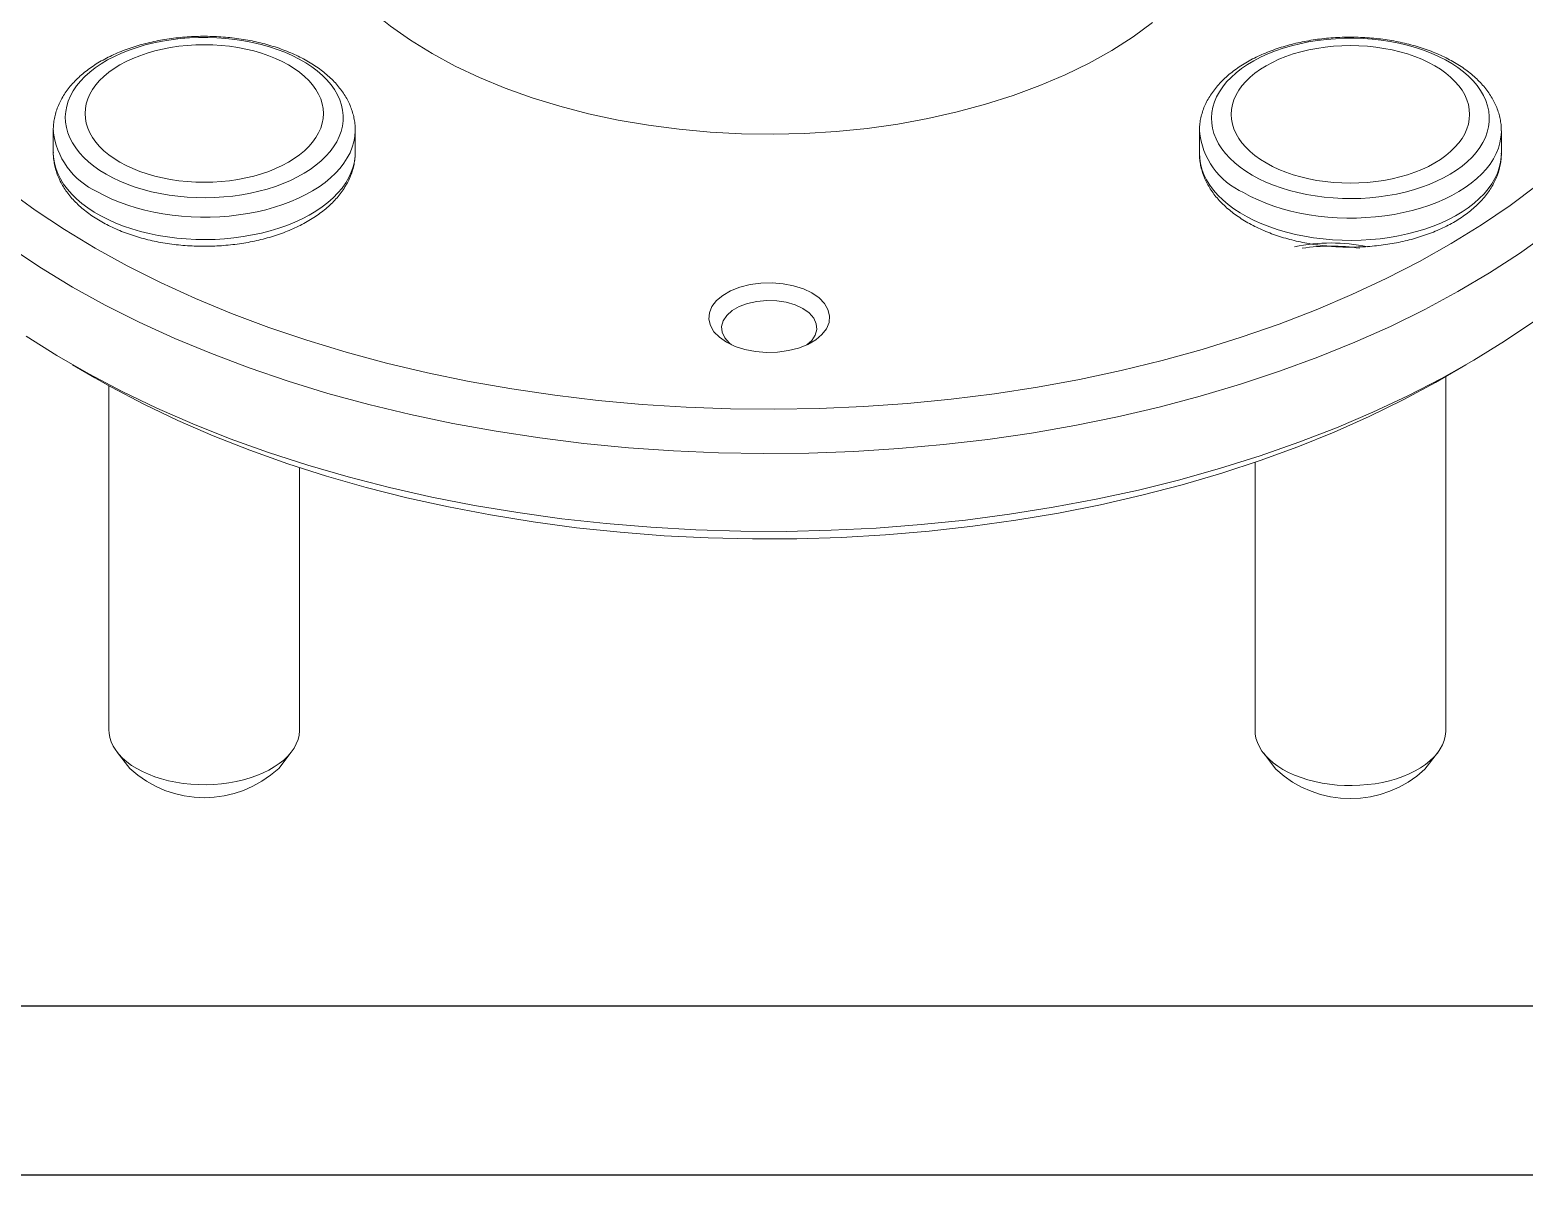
# Model space of a CAD drawing. Header units: millimetres. Extents: x 2429 to 2877, y 1091 to 1407.
# Drawn here: x 2482.2 to 2576.3, y 1091 to 1163.1 of the extents above; entities that cross this region are included whole.
import ezdxf

# ---------------------------------------------------------------- set-up
doc = ezdxf.new("R2010")
doc.units = ezdxf.units.MM
doc.linetypes.add('ACAD_ISO05W100', pattern=[33, 24, -3, 0, -3, 0, -3])
doc.layers.add('AM_BOR', color=2, linetype='ACAD_ISO05W100', lineweight=35)

# ---------------------------------------------------------------- blocks, each defined once
blk = doc.blocks.new('A3 ZTL')
blk.add_line((19.569, 9.785), (401.174, 9.785))
at = {"layer": 'AM_BOR', "color": 135, "linetype": 'Continuous', "lineweight": 25}
blk.add_line((410.959, 0), (0, 0), dxfattribs=at)

msp = doc.modelspace()

# ---------------------------------------------------------------- linework, layer by layer
at = {"color": 7, "linetype": 'Continuous', "lineweight": 15}
for p, q in [((2483.719, 1156.776), (2483.719, 1155.372)), ((2502.719, 1155.372), (2502.719, 1156.776)), ((2555.847, 1156.724), (2555.847, 1155.32)), ((2574.847, 1155.32), (2574.847, 1156.724)), ((2484.925, 1142.003), (2486.34, 1141.187)), ((2571.206, 1141.187), (2572.621, 1142.003)), ((2487.219, 1140.691), (2487.219, 1119.036)), ((2571.347, 1118.984), (2571.347, 1141.294)), ((2499.219, 1119.036), (2499.219, 1135.54)), ((2559.347, 1135.877), (2559.347, 1118.984)), ((2487.742, 1117.622), (2488.532, 1116.602)), ((2497.906, 1116.602), (2498.696, 1117.622)), ((2559.869, 1117.57), (2560.66, 1116.549)), ((2570.033, 1116.549), (2570.824, 1117.57))]:
    msp.add_line(p, q, dxfattribs=at)
at = {"color": 8, "linetype": 'Continuous', "lineweight": 15, "flags": 128}
for points in [[(2507.56, 1161.594), (2506.204, 1162.43), (2504.947, 1163.316), (2503.795, 1164.248), (2502.751, 1165.222), (2501.821, 1166.234), (2501.009, 1167.279), (2500.319, 1168.353), (2499.753, 1169.45), (2499.314, 1170.567), (2499.003, 1171.698), (2498.823, 1172.839), (2498.774, 1173.983), (2498.856, 1175.128), (2499.069, 1176.266), (2499.412, 1177.394), (2499.883, 1178.507), (2500.48, 1179.599), (2501.201, 1180.666), (2502.043, 1181.703), (2503.001, 1182.705), (2503.84, 1183.472)], [(2552.897, 1163.545), (2551.666, 1162.647), (2550.334, 1161.798), (2548.908, 1161.002), (2547.395, 1160.262), (2545.799, 1159.581), (2544.13, 1158.963), (2542.393, 1158.409), (2540.596, 1157.923), (2538.748, 1157.507), (2536.857, 1157.162), (2534.93, 1156.89), (2532.976, 1156.692), (2531.003, 1156.57), (2529.021, 1156.522), (2527.038, 1156.551), (2525.062, 1156.655), (2523.103, 1156.834), (2521.168, 1157.087), (2519.267, 1157.414), (2517.407, 1157.813), (2515.597, 1158.281), (2513.845, 1158.818), (2512.158, 1159.42), (2510.543, 1160.086), (2509.008, 1160.812), (2507.56, 1161.594)], [(2502.719, 1156.78), (2502.719, 1156.733), (2502.695, 1156.385), (2502.633, 1156.039), (2502.533, 1155.696), (2502.395, 1155.357), (2502.221, 1155.024), (2502.01, 1154.698), (2501.764, 1154.38), (2501.484, 1154.072), (2501.17, 1153.775), (2500.824, 1153.49), (2500.448, 1153.218), (2500.042, 1152.96), (2499.609, 1152.718), (2499.15, 1152.492), (2498.668, 1152.284), (2498.163, 1152.093), (2497.639, 1151.922), (2497.097, 1151.77), (2496.539, 1151.638), (2495.968, 1151.526), (2495.385, 1151.436), (2494.794, 1151.368), (2494.197, 1151.321), (2493.596, 1151.296), (2492.993, 1151.293), (2492.391, 1151.313), (2491.792, 1151.354), (2491.2, 1151.417), (2490.615, 1151.502), (2490.041, 1151.608), (2489.479, 1151.735), (2488.933, 1151.882), (2488.404, 1152.049), (2487.894, 1152.234), (2487.406, 1152.438), (2486.941, 1152.66), (2486.501, 1152.898)], [(2574.847, 1156.728), (2574.846, 1156.68), (2574.822, 1156.333), (2574.76, 1155.986), (2574.66, 1155.643), (2574.523, 1155.304), (2574.349, 1154.971), (2574.138, 1154.645), (2573.892, 1154.327), (2573.611, 1154.019), (2573.298, 1153.722), (2572.952, 1153.437), (2572.575, 1153.165), (2572.17, 1152.908), (2571.737, 1152.666), (2571.278, 1152.44), (2570.796, 1152.231), (2570.291, 1152.041), (2569.767, 1151.869), (2569.224, 1151.717), (2568.667, 1151.585), (2568.095, 1151.474), (2567.513, 1151.384), (2566.922, 1151.315), (2566.325, 1151.269), (2565.723, 1151.244), (2565.121, 1151.241), (2564.519, 1151.26), (2563.92, 1151.302), (2563.327, 1151.365), (2562.743, 1151.45), (2562.168, 1151.556), (2561.607, 1151.682), (2561.061, 1151.829), (2560.532, 1151.996), (2560.022, 1152.182), (2559.534, 1152.386), (2559.069, 1152.608), (2558.629, 1152.846)], [(2483.719, 1155.372), (2483.734, 1155.068), (2483.786, 1154.721), (2483.877, 1154.377), (2484.005, 1154.037), (2484.17, 1153.702), (2484.372, 1153.374), (2484.609, 1153.055), (2484.881, 1152.744), (2485.187, 1152.444), (2485.524, 1152.156), (2485.893, 1151.881), (2486.292, 1151.619), (2486.718, 1151.373), (2487.17, 1151.143), (2487.647, 1150.93), (2488.146, 1150.735), (2488.666, 1150.559), (2489.204, 1150.402), (2489.758, 1150.265), (2490.326, 1150.149), (2490.906, 1150.053), (2491.495, 1149.979), (2492.091, 1149.927), (2492.692, 1149.897), (2493.294, 1149.888), (2493.897, 1149.902), (2494.496, 1149.938), (2495.091, 1149.996), (2495.678, 1150.075), (2496.255, 1150.176), (2496.82, 1150.297), (2497.37, 1150.439), (2497.903, 1150.601), (2498.418, 1150.782), (2498.912, 1150.982), (2499.383, 1151.199), (2499.829, 1151.433), (2500.248, 1151.683), (2500.64, 1151.948), (2501.001, 1152.227), (2501.331, 1152.518), (2501.628, 1152.821), (2501.891, 1153.134), (2502.12, 1153.456), (2502.313, 1153.786), (2502.469, 1154.122), (2502.587, 1154.463), (2502.668, 1154.808), (2502.711, 1155.155), (2502.719, 1155.372)], [(2555.847, 1155.32), (2555.861, 1155.016), (2555.914, 1154.669), (2556.004, 1154.325), (2556.132, 1153.985), (2556.298, 1153.65), (2556.499, 1153.322), (2556.737, 1153.002), (2557.009, 1152.692), (2557.314, 1152.392), (2557.652, 1152.103), (2558.021, 1151.828), (2558.419, 1151.567), (2558.846, 1151.321), (2559.298, 1151.091), (2559.775, 1150.878), (2560.274, 1150.683), (2560.794, 1150.507), (2561.332, 1150.35), (2561.886, 1150.213), (2562.454, 1150.096), (2563.034, 1150.001), (2563.623, 1149.927), (2564.219, 1149.874), (2564.819, 1149.844), (2565.422, 1149.836), (2566.024, 1149.85), (2566.624, 1149.885), (2567.218, 1149.943), (2567.805, 1150.023), (2568.382, 1150.123), (2568.947, 1150.245), (2569.498, 1150.387), (2570.031, 1150.549), (2570.546, 1150.73), (2571.04, 1150.93), (2571.511, 1151.147), (2571.957, 1151.381), (2572.376, 1151.631), (2572.767, 1151.896), (2573.129, 1152.174), (2573.459, 1152.466), (2573.756, 1152.768), (2574.019, 1153.081), (2574.248, 1153.403), (2574.44, 1153.733), (2574.596, 1154.069), (2574.715, 1154.41), (2574.796, 1154.755), (2574.839, 1155.102), (2574.847, 1155.32)]]:
    msp.add_lwpolyline(points, dxfattribs=at)
at = {"color": 7, "linetype": 'Continuous', "lineweight": 15, "flags": 128}
for points in [[(2487.037, 1154), (2487.459, 1153.772), (2487.906, 1153.56), (2488.377, 1153.366), (2488.869, 1153.191), (2489.379, 1153.034), (2489.907, 1152.898), (2490.449, 1152.781), (2491.003, 1152.686), (2491.567, 1152.612), (2492.138, 1152.56), (2492.713, 1152.53), (2493.291, 1152.522), (2493.869, 1152.535), (2494.444, 1152.571), (2495.013, 1152.629), (2495.575, 1152.708), (2496.126, 1152.809), (2496.664, 1152.93), (2497.188, 1153.071), (2497.694, 1153.233), (2498.181, 1153.413), (2498.646, 1153.611), (2499.087, 1153.827), (2499.502, 1154.059), (2499.89, 1154.306), (2500.249, 1154.568), (2500.577, 1154.843), (2500.873, 1155.13), (2501.136, 1155.427), (2501.363, 1155.734), (2501.556, 1156.048), (2501.711, 1156.37), (2501.83, 1156.696), (2501.911, 1157.027), (2501.954, 1157.36), (2501.959, 1157.693), (2501.925, 1158.027), (2501.854, 1158.358), (2501.745, 1158.686), (2501.598, 1159.008), (2501.415, 1159.325), (2501.196, 1159.634), (2500.942, 1159.934), (2500.654, 1160.223), (2500.334, 1160.501), (2499.983, 1160.766), (2499.602, 1161.017), (2499.193, 1161.253), (2498.758, 1161.473), (2498.299, 1161.676), (2497.818, 1161.861), (2497.316, 1162.027), (2496.797, 1162.173), (2496.262, 1162.3), (2495.713, 1162.405), (2495.154, 1162.49), (2494.587, 1162.553), (2494.013, 1162.594), (2493.436, 1162.614), (2492.858, 1162.611), (2492.281, 1162.586), (2491.709, 1162.539), (2491.143, 1162.471), (2490.586, 1162.381), (2490.041, 1162.27), (2489.51, 1162.138), (2488.994, 1161.987), (2488.498, 1161.816), (2488.022, 1161.627), (2487.569, 1161.42), (2487.14, 1161.196), (2486.738, 1160.956), (2486.364, 1160.701), (2486.021, 1160.433), (2485.709, 1160.152), (2485.429, 1159.86), (2485.184, 1159.557), (2484.974, 1159.246), (2484.8, 1158.928), (2484.662, 1158.604), (2484.563, 1158.275), (2484.501, 1157.943), (2484.477, 1157.61), (2484.491, 1157.276), (2484.544, 1156.944), (2484.634, 1156.614), (2484.762, 1156.289), (2484.927, 1155.969), (2485.128, 1155.656), (2485.365, 1155.352), (2485.636, 1155.057), (2485.94, 1154.773), (2486.276, 1154.501), (2486.642, 1154.243), (2487.037, 1154)], [(2559.165, 1153.947), (2559.587, 1153.719), (2560.034, 1153.508), (2560.505, 1153.314), (2560.996, 1153.138), (2561.507, 1152.982), (2562.034, 1152.845), (2562.576, 1152.729), (2563.13, 1152.634), (2563.694, 1152.56), (2564.265, 1152.508), (2564.841, 1152.477), (2565.419, 1152.469), (2565.997, 1152.483), (2566.571, 1152.519), (2567.141, 1152.576), (2567.702, 1152.656), (2568.254, 1152.756), (2568.792, 1152.877), (2569.316, 1153.019), (2569.822, 1153.18), (2570.308, 1153.361), (2570.773, 1153.559), (2571.214, 1153.775), (2571.63, 1154.007), (2572.018, 1154.254), (2572.377, 1154.516), (2572.705, 1154.791), (2573.001, 1155.077), (2573.263, 1155.375), (2573.491, 1155.681), (2573.683, 1155.996), (2573.839, 1156.317), (2573.958, 1156.644), (2574.039, 1156.975), (2574.082, 1157.307), (2574.086, 1157.641), (2574.053, 1157.974), (2573.982, 1158.305), (2573.872, 1158.633), (2573.726, 1158.956), (2573.543, 1159.273), (2573.324, 1159.581), (2573.07, 1159.881), (2572.782, 1160.171), (2572.462, 1160.449), (2572.11, 1160.714), (2571.73, 1160.965), (2571.321, 1161.201), (2570.886, 1161.421), (2570.427, 1161.623), (2569.945, 1161.808), (2569.444, 1161.974), (2568.925, 1162.121), (2568.39, 1162.247), (2567.841, 1162.353), (2567.282, 1162.438), (2566.714, 1162.501), (2566.141, 1162.542), (2565.563, 1162.561), (2564.985, 1162.559), (2564.409, 1162.534), (2563.836, 1162.487), (2563.271, 1162.419), (2562.714, 1162.329), (2562.169, 1162.218), (2561.637, 1162.086), (2561.122, 1161.935), (2560.626, 1161.764), (2560.15, 1161.574), (2559.696, 1161.367), (2559.268, 1161.143), (2558.866, 1160.903), (2558.492, 1160.649), (2558.149, 1160.38), (2557.836, 1160.099), (2557.557, 1159.807), (2557.312, 1159.505), (2557.102, 1159.194), (2556.927, 1158.876), (2556.79, 1158.552), (2556.69, 1158.223), (2556.628, 1157.891), (2556.604, 1157.558), (2556.619, 1157.224), (2556.671, 1156.892), (2556.762, 1156.562), (2556.89, 1156.237), (2557.055, 1155.917), (2557.256, 1155.604), (2557.492, 1155.299), (2557.763, 1155.004), (2558.067, 1154.721), (2558.403, 1154.449), (2558.77, 1154.191), (2559.165, 1153.947)], [(2498.522, 1160.883), (2498.887, 1160.657), (2499.223, 1160.417), (2499.528, 1160.163), (2499.801, 1159.897), (2500.041, 1159.621), (2500.246, 1159.335), (2500.415, 1159.042), (2500.548, 1158.742), (2500.643, 1158.438), (2500.7, 1158.131), (2500.719, 1157.822), (2500.7, 1157.513), (2500.643, 1157.206), (2500.548, 1156.902), (2500.415, 1156.602), (2500.246, 1156.309), (2500.041, 1156.023), (2499.801, 1155.747), (2499.528, 1155.481), (2499.223, 1155.227), (2498.887, 1154.987), (2498.522, 1154.76), (2498.13, 1154.55), (2497.713, 1154.356), (2497.274, 1154.18), (2496.813, 1154.022), (2496.335, 1153.884), (2495.84, 1153.765), (2495.332, 1153.668), (2494.813, 1153.591), (2494.286, 1153.536), (2493.754, 1153.503), (2493.219, 1153.492), (2492.684, 1153.503), (2492.152, 1153.536), (2491.625, 1153.591), (2491.106, 1153.668), (2490.598, 1153.765), (2490.103, 1153.884), (2489.625, 1154.022), (2489.164, 1154.18), (2488.724, 1154.356), (2488.307, 1154.55), (2487.916, 1154.76), (2487.551, 1154.987), (2487.215, 1155.227), (2486.91, 1155.481), (2486.636, 1155.747), (2486.397, 1156.023), (2486.192, 1156.309), (2486.023, 1156.602), (2485.89, 1156.902), (2485.795, 1157.206), (2485.738, 1157.513), (2485.719, 1157.822), (2485.738, 1158.131), (2485.795, 1158.438), (2485.89, 1158.742), (2486.023, 1159.042), (2486.192, 1159.335), (2486.397, 1159.621), (2486.636, 1159.897), (2486.91, 1160.163), (2487.215, 1160.417), (2487.551, 1160.657), (2487.916, 1160.883), (2488.307, 1161.094), (2488.724, 1161.288), (2489.164, 1161.464), (2489.625, 1161.622), (2490.103, 1161.76), (2490.598, 1161.879), (2491.106, 1161.976), (2491.625, 1162.053), (2492.152, 1162.108), (2492.684, 1162.141), (2493.219, 1162.152), (2493.754, 1162.141), (2494.286, 1162.108), (2494.813, 1162.053), (2495.332, 1161.976), (2495.84, 1161.879), (2496.335, 1161.76), (2496.813, 1161.622), (2497.274, 1161.464), (2497.713, 1161.288), (2498.13, 1161.094), (2498.522, 1160.883)], [(2570.65, 1160.831), (2571.015, 1160.605), (2571.351, 1160.364), (2571.656, 1160.11), (2571.929, 1159.845), (2572.169, 1159.568), (2572.374, 1159.283), (2572.543, 1158.989), (2572.675, 1158.69), (2572.77, 1158.386), (2572.828, 1158.078), (2572.847, 1157.77), (2572.828, 1157.461), (2572.77, 1157.153), (2572.675, 1156.849), (2572.543, 1156.55), (2572.374, 1156.256), (2572.169, 1155.971), (2571.929, 1155.695), (2571.656, 1155.429), (2571.351, 1155.175), (2571.015, 1154.934), (2570.65, 1154.708), (2570.258, 1154.497), (2569.841, 1154.303), (2569.401, 1154.127), (2568.941, 1153.97), (2568.462, 1153.831), (2567.968, 1153.713), (2567.46, 1153.615), (2566.941, 1153.539), (2566.414, 1153.484), (2565.882, 1153.451), (2565.347, 1153.44), (2564.812, 1153.451), (2564.279, 1153.484), (2563.752, 1153.539), (2563.234, 1153.615), (2562.726, 1153.713), (2562.231, 1153.831), (2561.752, 1153.97), (2561.292, 1154.127), (2560.852, 1154.303), (2560.435, 1154.497), (2560.043, 1154.708), (2559.679, 1154.934), (2559.343, 1155.175), (2559.037, 1155.429), (2558.764, 1155.695), (2558.524, 1155.971), (2558.32, 1156.256), (2558.15, 1156.55), (2558.018, 1156.849), (2557.923, 1157.153), (2557.866, 1157.461), (2557.847, 1157.77), (2557.866, 1158.078), (2557.923, 1158.386), (2558.018, 1158.69), (2558.15, 1158.989), (2558.32, 1159.283), (2558.524, 1159.568), (2558.764, 1159.845), (2559.037, 1160.11), (2559.343, 1160.364), (2559.679, 1160.605), (2560.043, 1160.831), (2560.435, 1161.042), (2560.852, 1161.236), (2561.292, 1161.412), (2561.752, 1161.57), (2562.231, 1161.708), (2562.726, 1161.826), (2563.234, 1161.924), (2563.752, 1162), (2564.279, 1162.055), (2564.812, 1162.088), (2565.347, 1162.099), (2565.882, 1162.088), (2566.414, 1162.055), (2566.941, 1162), (2567.46, 1161.924), (2567.968, 1161.826), (2568.462, 1161.708), (2568.941, 1161.57), (2569.401, 1161.412), (2569.841, 1161.236), (2570.258, 1161.042), (2570.65, 1160.831)], [(2480.855, 1152.995), (2482.587, 1151.731), (2484.419, 1150.514), (2486.347, 1149.348)], [(2486.347, 1149.348), (2488.366, 1148.235), (2490.474, 1147.178), (2492.664, 1146.178), (2494.933, 1145.238), (2497.274, 1144.36), (2499.684, 1143.546), (2502.157, 1142.797), (2504.688, 1142.116), (2507.271, 1141.504), (2509.9, 1140.961), (2512.571, 1140.49), (2515.276, 1140.091), (2518.011, 1139.765), (2520.768, 1139.513), (2523.544, 1139.335), (2526.33, 1139.232), (2529.122, 1139.204), (2531.913, 1139.25), (2534.697, 1139.372), (2537.469, 1139.569), (2540.222, 1139.839), (2542.949, 1140.184), (2545.647, 1140.601), (2548.307, 1141.09), (2550.925, 1141.65), (2553.496, 1142.28), (2556.012, 1142.978), (2558.47, 1143.743), (2560.864, 1144.573), (2563.188, 1145.467), (2565.437, 1146.422), (2567.607, 1147.437), (2569.693, 1148.508), (2571.69, 1149.635), (2573.595, 1150.814), (2575.402, 1152.042), (2577.108, 1153.318)], [(2577.78, 1150.283), (2575.987, 1149.009), (2574.095, 1147.784), (2572.108, 1146.61), (2570.03, 1145.49), (2567.865, 1144.426), (2565.617, 1143.421), (2563.292, 1142.476), (2560.895, 1141.594), (2558.43, 1140.776), (2555.902, 1140.024), (2553.318, 1139.34), (2550.682, 1138.724), (2548, 1138.18), (2545.277, 1137.707), (2542.52, 1137.306), (2539.734, 1136.979), (2536.924, 1136.726), (2534.098, 1136.548), (2531.26, 1136.444), (2528.418, 1136.416), (2525.576, 1136.463), (2522.74, 1136.585), (2519.918, 1136.782), (2517.114, 1137.054), (2514.334, 1137.399), (2511.585, 1137.818), (2508.872, 1138.309), (2506.201, 1138.872), (2503.577, 1139.504), (2501.006, 1140.205), (2498.494, 1140.974), (2496.045, 1141.808), (2493.666, 1142.706), (2491.36, 1143.667), (2489.132, 1144.687), (2486.988, 1145.765), (2484.932, 1146.899)], [(2484.932, 1146.899), (2482.969, 1148.085), (2481.101, 1149.323)], [(2526.086, 1143.425), (2525.638, 1143.736), (2525.297, 1144.09), (2525.074, 1144.474), (2524.977, 1144.875), (2525.009, 1145.279), (2525.17, 1145.673), (2525.453, 1146.043), (2525.85, 1146.377), (2526.345, 1146.664), (2526.924, 1146.892), (2527.565, 1147.056), (2528.248, 1147.149), (2528.949, 1147.167), (2529.643, 1147.111), (2530.308, 1146.983), (2530.921, 1146.786), (2531.46, 1146.527), (2531.908, 1146.216), (2532.249, 1145.862), (2532.472, 1145.478), (2532.569, 1145.077), (2532.537, 1144.673), (2532.376, 1144.279), (2532.093, 1143.908), (2531.697, 1143.574), (2531.201, 1143.288), (2530.622, 1143.059), (2529.981, 1142.896), (2529.298, 1142.803), (2528.598, 1142.785), (2527.903, 1142.84), (2527.238, 1142.969), (2526.626, 1143.166), (2526.086, 1143.425)], [(2531.144, 1143.262), (2531.446, 1143.536), (2531.671, 1143.874), (2531.769, 1144.232), (2531.736, 1144.594), (2531.574, 1144.943), (2531.289, 1145.266), (2530.894, 1145.547), (2530.407, 1145.775), (2529.848, 1145.939), (2529.242, 1146.033), (2528.616, 1146.052), (2527.997, 1145.995), (2527.411, 1145.866), (2526.885, 1145.669), (2526.442, 1145.413), (2526.1, 1145.109), (2525.875, 1144.771), (2525.777, 1144.413), (2525.81, 1144.052), (2525.972, 1143.702), (2526.257, 1143.379), (2526.402, 1143.262)], [(2482.023, 1143.799), (2483.939, 1142.586), (2485.949, 1141.426), (2488.05, 1140.319), (2490.236, 1139.27), (2492.503, 1138.28), (2494.847, 1137.35), (2497.261, 1136.484), (2499.743, 1135.682), (2502.285, 1134.947), (2504.883, 1134.28), (2507.531, 1133.682), (2510.223, 1133.156), (2512.955, 1132.701), (2515.72, 1132.318), (2518.513, 1132.01), (2521.327, 1131.775), (2524.157, 1131.615), (2526.996, 1131.531), (2529.839, 1131.521), (2532.68, 1131.587), (2535.513, 1131.728), (2538.332, 1131.944), (2541.13, 1132.234), (2543.902, 1132.598), (2546.643, 1133.035), (2549.346, 1133.544), (2552.006, 1134.124), (2554.617, 1134.774), (2557.174, 1135.492), (2559.67, 1136.277), (2562.102, 1137.128), (2564.464, 1138.041), (2566.751, 1139.017), (2568.958, 1140.052), (2571.08, 1141.144), (2573.113, 1142.291), (2575.054, 1143.491), (2576.896, 1144.741)], [(2571.206, 1141.187), (2570.703, 1140.899), (2568.661, 1139.8), (2566.532, 1138.757), (2564.322, 1137.772), (2562.035, 1136.847), (2559.675, 1135.985), (2557.249, 1135.187), (2554.761, 1134.455), (2552.217, 1133.791), (2549.622, 1133.196), (2546.982, 1132.671), (2544.302, 1132.218), (2541.589, 1131.837), (2538.848, 1131.529), (2536.085, 1131.296), (2533.307, 1131.137), (2530.518, 1131.052), (2527.726, 1131.043), (2524.936, 1131.108), (2522.154, 1131.249), (2519.387, 1131.464), (2516.64, 1131.753), (2513.919, 1132.116), (2511.231, 1132.551), (2508.58, 1133.058), (2505.973, 1133.636), (2503.416, 1134.283), (2500.913, 1134.998), (2498.471, 1135.779), (2496.095, 1136.626), (2493.789, 1137.535), (2491.559, 1138.505), (2489.409, 1139.534), (2487.345, 1140.619), (2486.34, 1141.187)], [(2487.219, 1119.036), (2487.23, 1118.827), (2487.278, 1118.55), (2487.366, 1118.275), (2487.491, 1118.006), (2487.653, 1117.743), (2487.851, 1117.489), (2488.084, 1117.244), (2488.351, 1117.012), (2488.649, 1116.792), (2488.976, 1116.587), (2489.331, 1116.398), (2489.712, 1116.226), (2490.115, 1116.072), (2490.538, 1115.937), (2490.979, 1115.823), (2491.434, 1115.729), (2491.901, 1115.657), (2492.376, 1115.607), (2492.857, 1115.579), (2493.34, 1115.573), (2493.822, 1115.59), (2494.3, 1115.629), (2494.772, 1115.691), (2495.233, 1115.774), (2495.681, 1115.878), (2496.114, 1116.002), (2496.527, 1116.147), (2496.919, 1116.31), (2497.287, 1116.49), (2497.629, 1116.688), (2497.942, 1116.9), (2498.224, 1117.126), (2498.474, 1117.365), (2498.69, 1117.615), (2498.871, 1117.873), (2499.014, 1118.14), (2499.121, 1118.412), (2499.189, 1118.688), (2499.218, 1118.967), (2499.219, 1119.036)], [(2559.347, 1118.984), (2559.358, 1118.775), (2559.406, 1118.497), (2559.493, 1118.223), (2559.618, 1117.953), (2559.781, 1117.691), (2559.979, 1117.436), (2560.212, 1117.192), (2560.478, 1116.959), (2560.776, 1116.74), (2561.104, 1116.535), (2561.459, 1116.346), (2561.839, 1116.173), (2562.243, 1116.02), (2562.666, 1115.885), (2563.106, 1115.771), (2563.562, 1115.677), (2564.028, 1115.605), (2564.504, 1115.554), (2564.984, 1115.526), (2565.467, 1115.521), (2565.95, 1115.538), (2566.428, 1115.577), (2566.9, 1115.638), (2567.361, 1115.721), (2567.809, 1115.825), (2568.241, 1115.95), (2568.655, 1116.094), (2569.047, 1116.257), (2569.415, 1116.438), (2569.757, 1116.635), (2570.07, 1116.848), (2570.352, 1117.074), (2570.602, 1117.313), (2570.818, 1117.562), (2570.998, 1117.821), (2571.142, 1118.087), (2571.248, 1118.36), (2571.316, 1118.636), (2571.345, 1118.914), (2571.347, 1118.984)]]:
    msp.add_lwpolyline(points, dxfattribs=at)
at = {"color": 8, "linetype": 'Continuous', "lineweight": 15}
for centre in [(2488.422, 1157.215), (2560.55, 1157.162)]:
    msp.add_arc(centre, 4.725, 185.45553, 246.01104, dxfattribs=at)
at = {"color": 7, "linetype": 'Continuous', "lineweight": 15}
for centre, radius, start, end in [((2564.128, 1138.763), 10.91, 77.86935, 102.13065), ((2564.128, 1136.991), 12.488, 81.66954, 98.33046), ((2493.219, 1121.629), 6.873, 227.00699, 312.99301), ((2565.347, 1121.577), 6.873, 227.00699, 312.99301)]:
    msp.add_arc(centre, radius, start, end, dxfattribs=at)
for points, knots in [([(2502.715, 1156.781), (2502.716, 1156.824), (2502.72, 1156.988), (2502.691, 1157.272), (2502.629, 1157.632), (2502.531, 1157.987), (2502.4, 1158.338), (2502.236, 1158.682), (2502.038, 1159.02), (2501.808, 1159.349), (2501.545, 1159.67), (2501.251, 1159.98), (2500.926, 1160.277), (2500.572, 1160.562), (2500.19, 1160.832), (2499.782, 1161.086), (2499.35, 1161.324), (2498.896, 1161.544), (2498.422, 1161.746), (2497.93, 1161.929), (2497.422, 1162.093), (2496.898, 1162.238), (2496.363, 1162.363), (2495.816, 1162.468), (2495.261, 1162.552), (2494.699, 1162.617), (2494.132, 1162.66), (2493.561, 1162.683), (2492.99, 1162.685), (2492.419, 1162.666), (2491.851, 1162.627), (2491.288, 1162.567), (2490.731, 1162.486), (2490.183, 1162.385), (2489.645, 1162.265), (2489.12, 1162.124), (2488.608, 1161.964), (2488.112, 1161.784), (2487.634, 1161.585), (2487.175, 1161.368), (2486.737, 1161.133), (2486.321, 1160.88), (2485.931, 1160.611), (2485.567, 1160.324), (2485.231, 1160.023), (2484.926, 1159.707), (2484.652, 1159.379), (2484.412, 1159.04), (2484.207, 1158.692), (2484.037, 1158.336), (2483.903, 1157.976), (2483.804, 1157.612), (2483.744, 1157.247), (2483.717, 1156.963), (2483.722, 1156.802), (2483.723, 1156.763)], [0, 0, 0, 0, 0.00636, 0.024383, 0.042406, 0.060496, 0.078714, 0.097112, 0.115726, 0.134572, 0.15365, 0.17294, 0.192408, 0.212015, 0.231719, 0.251483, 0.271276, 0.291072, 0.310853, 0.330612, 0.350344, 0.370049, 0.389727, 0.40938, 0.429013, 0.448629, 0.468232, 0.487827, 0.507419, 0.527012, 0.546611, 0.566218, 0.58584, 0.605481, 0.625146, 0.644839, 0.664565, 0.684325, 0.704123, 0.723958, 0.743828, 0.763725, 0.783636, 0.803534, 0.823387, 0.843158, 0.862798, 0.882263, 0.90151, 0.920511, 0.939258, 0.957763, 0.976061, 0.994202, 1, 1, 1, 1]), ([(2574.843, 1156.729), (2574.844, 1156.771), (2574.848, 1156.935), (2574.819, 1157.22), (2574.757, 1157.579), (2574.659, 1157.935), (2574.528, 1158.285), (2574.363, 1158.63), (2574.166, 1158.967), (2573.936, 1159.297), (2573.673, 1159.617), (2573.379, 1159.927), (2573.054, 1160.225), (2572.7, 1160.51), (2572.318, 1160.78), (2571.91, 1161.034), (2571.478, 1161.271), (2571.024, 1161.492), (2570.55, 1161.693), (2570.058, 1161.877), (2569.549, 1162.041), (2569.026, 1162.186), (2568.49, 1162.311), (2567.944, 1162.415), (2567.389, 1162.5), (2566.827, 1162.564), (2566.259, 1162.608), (2565.689, 1162.63), (2565.118, 1162.632), (2564.547, 1162.614), (2563.979, 1162.574), (2563.416, 1162.514), (2562.859, 1162.434), (2562.311, 1162.333), (2561.773, 1162.212), (2561.248, 1162.071), (2560.736, 1161.911), (2560.24, 1161.732), (2559.762, 1161.533), (2559.303, 1161.316), (2558.864, 1161.081), (2558.449, 1160.828), (2558.059, 1160.558), (2557.694, 1160.272), (2557.359, 1159.971), (2557.053, 1159.655), (2556.78, 1159.327), (2556.54, 1158.988), (2556.335, 1158.639), (2556.165, 1158.284), (2556.031, 1157.923), (2555.932, 1157.56), (2555.871, 1157.194), (2555.844, 1156.911), (2555.849, 1156.75), (2555.85, 1156.711)], [0, 0, 0, 0, 0.00636, 0.024383, 0.042406, 0.060496, 0.078714, 0.097112, 0.115726, 0.134572, 0.15365, 0.17294, 0.192408, 0.212015, 0.231719, 0.251483, 0.271276, 0.291072, 0.310853, 0.330612, 0.350344, 0.370049, 0.389727, 0.40938, 0.429013, 0.448629, 0.468232, 0.487827, 0.507419, 0.527012, 0.546611, 0.566218, 0.58584, 0.605481, 0.625146, 0.644839, 0.664565, 0.684325, 0.704123, 0.723958, 0.743828, 0.763725, 0.783636, 0.803534, 0.823387, 0.843158, 0.862798, 0.882263, 0.90151, 0.920511, 0.939258, 0.957763, 0.976061, 0.994202, 1, 1, 1, 1]), ([(2483.723, 1155.371), (2483.722, 1155.327), (2483.718, 1155.162), (2483.747, 1154.877), (2483.809, 1154.517), (2483.907, 1154.161), (2484.038, 1153.811), (2484.202, 1153.466), (2484.4, 1153.129), (2484.63, 1152.799), (2484.892, 1152.479), (2485.187, 1152.169), (2485.512, 1151.871), (2485.866, 1151.586), (2486.248, 1151.316), (2486.656, 1151.062), (2487.087, 1150.825), (2487.541, 1150.605), (2488.015, 1150.403), (2488.508, 1150.219), (2489.016, 1150.055), (2489.539, 1149.91), (2490.075, 1149.786), (2490.621, 1149.681), (2491.177, 1149.596), (2491.739, 1149.532), (2492.306, 1149.488), (2492.877, 1149.466), (2493.448, 1149.464), (2494.019, 1149.482), (2494.587, 1149.522), (2495.15, 1149.582), (2495.706, 1149.662), (2496.255, 1149.763), (2496.792, 1149.884), (2497.318, 1150.025), (2497.83, 1150.185), (2498.326, 1150.365), (2498.804, 1150.563), (2499.263, 1150.78), (2499.701, 1151.015), (2500.116, 1151.268), (2500.507, 1151.538), (2500.871, 1151.824), (2501.207, 1152.126), (2501.512, 1152.441), (2501.786, 1152.769), (2502.026, 1153.108), (2502.231, 1153.457), (2502.401, 1153.812), (2502.535, 1154.173), (2502.634, 1154.536), (2502.694, 1154.902), (2502.721, 1155.181), (2502.716, 1155.337), (2502.715, 1155.372)], [0, 0, 0, 0, 0.006554, 0.0245853, 0.0426172, 0.0607153, 0.078942, 0.0973487, 0.115971, 0.1348265, 0.1539132, 0.1732117, 0.192689, 0.2123049, 0.2320183, 0.2517917, 0.2715943, 0.2913989, 0.3111895, 0.3309577, 0.3506992, 0.370413, 0.3901, 0.4097629, 0.4294048, 0.4490298, 0.4686422, 0.4882466, 0.5078477, 0.5274501, 0.5470574, 0.5666742, 0.5863053, 0.6059556, 0.6256296, 0.645332, 0.6650665, 0.6848364, 0.7046436, 0.7244881, 0.7443671, 0.7642734, 0.7841937, 0.8041008, 0.8239638, 0.8437431, 0.8633931, 0.8828667, 0.9021227, 0.9211328, 0.9398883, 0.9584022, 0.9767086, 0.9948583, 1, 1, 1, 1]), ([(2555.851, 1155.319), (2555.85, 1155.275), (2555.846, 1155.11), (2555.874, 1154.824), (2555.937, 1154.464), (2556.035, 1154.109), (2556.166, 1153.758), (2556.33, 1153.414), (2556.527, 1153.076), (2556.757, 1152.747), (2557.02, 1152.426), (2557.314, 1152.117), (2557.639, 1151.819), (2557.994, 1151.534), (2558.375, 1151.264), (2558.783, 1151.01), (2559.215, 1150.772), (2559.669, 1150.552), (2560.143, 1150.35), (2560.635, 1150.167), (2561.144, 1150.003), (2561.667, 1149.858), (2562.203, 1149.733), (2562.749, 1149.628), (2563.305, 1149.544), (2563.867, 1149.48), (2564.434, 1149.436), (2565.004, 1149.413), (2565.576, 1149.411), (2566.146, 1149.43), (2566.714, 1149.469), (2567.278, 1149.529), (2567.834, 1149.61), (2568.382, 1149.711), (2568.92, 1149.831), (2569.446, 1149.972), (2569.957, 1150.133), (2570.453, 1150.312), (2570.932, 1150.511), (2571.391, 1150.728), (2571.829, 1150.963), (2572.244, 1151.216), (2572.635, 1151.486), (2572.999, 1151.772), (2573.334, 1152.073), (2573.64, 1152.389), (2573.913, 1152.717), (2574.153, 1153.056), (2574.359, 1153.404), (2574.529, 1153.76), (2574.663, 1154.12), (2574.761, 1154.484), (2574.822, 1154.849), (2574.849, 1155.128), (2574.844, 1155.285), (2574.843, 1155.319)], [0, 0, 0, 0, 0.006554, 0.0245853, 0.0426172, 0.0607153, 0.078942, 0.0973487, 0.115971, 0.1348265, 0.1539132, 0.1732117, 0.192689, 0.2123049, 0.2320183, 0.2517917, 0.2715943, 0.2913989, 0.3111895, 0.3309577, 0.3506992, 0.370413, 0.3901, 0.4097629, 0.4294048, 0.4490298, 0.4686422, 0.4882466, 0.5078477, 0.5274501, 0.5470574, 0.5666742, 0.5863053, 0.6059556, 0.6256296, 0.645332, 0.6650665, 0.6848364, 0.7046436, 0.7244881, 0.7443671, 0.7642734, 0.7841937, 0.8041008, 0.8239638, 0.8437431, 0.8633931, 0.8828667, 0.9021227, 0.9211328, 0.9398883, 0.9584022, 0.9767086, 0.9948583, 1, 1, 1, 1])]:
    msp.add_open_spline(points, degree=3, knots=knots, dxfattribs=at)

# ---------------------------------------------------------------- block references
at = {"linetype": 'ByBlock', "lineweight": 0, "xscale": 1.089, "yscale": 1.089, "zscale": 1.089}
msp.add_blockref('A3 ZTL', (2429.046, 1090.997), dxfattribs=at)

doc.saveas('drawing.dxf')
